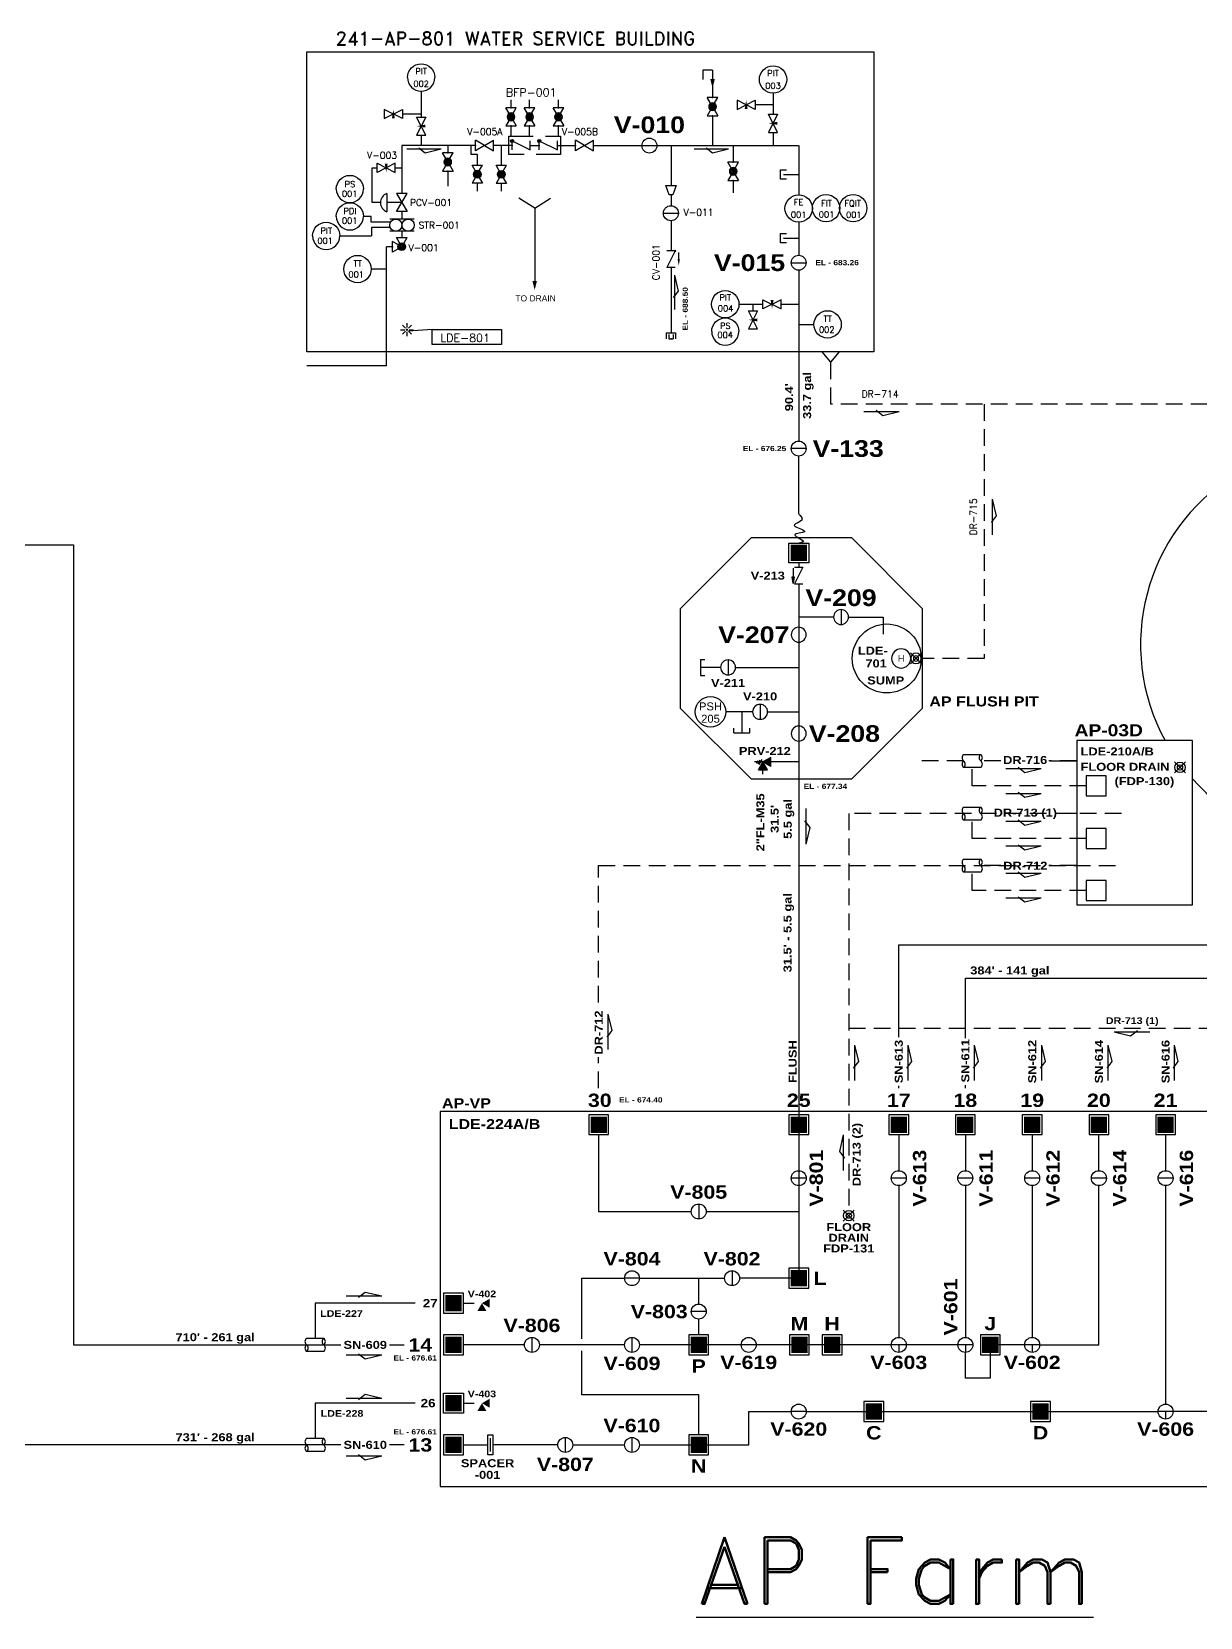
# Model space of a CAD drawing. Header units: inches. Extents: x -64 to 68, y 27 to 69.
# Drawn here: x -33.83 to -16.31, y 33.13 to 56.91 of the extents above; entities that cross this region are included whole.
import ezdxf
from ezdxf.enums import TextEntityAlignment as Align

# ---------------------------------------------------------------- set-up
doc = ezdxf.new("R2010")
doc.units = ezdxf.units.IN
doc.header["$MEASUREMENT"] = 0
doc.linetypes.add('DASHED', pattern=[0.75, 0.5, -0.25])
doc.linetypes.add('DASHED2', pattern=[0.375, 0.25, -0.125])
for name, color, linetype in [('Drain Route', 7, 'DASHED2'), ('Flush Water Route', 4, 'Continuous'), ('Jumper', 7, 'Continuous'), ('Other Transfer Line', 7, 'Continuous'), ('Route - Direct Transfer', 1, 'Continuous'), ('Route - Phys Connected', 5, 'Continuous'), ('Structure - Other', 7, 'Continuous'), ('Symbols', 7, 'Continuous'), ('SYMTXT', 132, 'Continuous'), ('Text', 7, 'Continuous'), ('Text - Updated Line Volume', 7, 'Continuous'), ('TITLE', 7, 'Continuous'), ('Valve - Other- Not DVI Credited', 7, 'Continuous')]:
    doc.layers.add(name, color=color, linetype=linetype)
doc.styles.add('DWG TEXT', font='')
doc.styles.add('DWG TEXT 2', font='arial.ttf')
doc.styles.add('ROMAND', font='ROMAND')
doc.styles.add('ROMANS', font='romans')
doc.styles.get("Standard").update_dxf_attribs({"font": 'arial.ttf'})
doc.styles.get('DWG TEXT').set_extended_font_data('Arial Black')

# ---------------------------------------------------------------- blocks, each defined once
blk = doc.blocks.new('Direction Arrow')
for p, q in [((0, 0), (-0.534, 0)), ((-0.248, -0.058), (-0.349, 0.018)), ((0, 0), (-0.248, -0.058))]:
    blk.add_line(p, q)
blk = doc.blocks.new('Encasement Tee')
for p, q in [((0, 0.099), (0.257, 0.099)), ((0.257, -0.099), (0, -0.099))]:
    blk.add_line(p, q)
for centre, start, end in [((0.038, 0.049), 127.3019, 232.6981), ((0.295, 0.049), 127.3019, 232.6981), ((0.295, 0.049), 127.3019, 232.6981), ((0.22, 0.049), 307.3019, 52.6981), ((0.038, -0.049), 127.3019, 232.6981), ((-0.038, -0.049), 307.3019, 52.6981), ((0.22, -0.049), 307.3019, 52.6981)]:
    blk.add_arc(centre, 0.062, start, end)
blk = doc.blocks.new('Floor Drain')
for p, q in [((-0.083, 0.083), (0.083, -0.083)), ((0.083, 0.083), (-0.083, -0.083))]:
    blk.add_line(p, q)
for radius in [0.0781, 0.0391]:
    blk.add_circle((0, 0), radius)
blk = doc.blocks.new('SIPBKFHA')
at = {"linetype": 'DASHED'}
for p, q in [((-0.062, -0.188), (-0.062, 0.188)), ((-0.062, 0.188), (1, 0.188)), ((1, 0.188), (1, -0.188)), ((1, -0.188), (-0.062, -0.188))]:
    blk.add_line(p, q, dxfattribs=at)
for p, q in [((0, -0.094), (0, 0.094)), ((0, 0.094), (0.375, -0.094)), ((0.375, -0.094), (0.375, 0.094)), ((0.375, 0), (0.562, 0)), ((0.562, -0.094), (0.562, 0.094)), ((0.562, 0.094), (0.938, -0.094)), ((0.938, -0.094), (0.938, 0.094))]:
    blk.add_line(p, q)
at = {"linetype": 'Continuous'}
for centre, radius in [((0, 0.091), 0.03), ((0, 0.091), 0.0225), ((0, 0.091), 0.015), ((0, 0.091), 0.0075), ((0.562, 0.091), 0.03), ((0.562, 0.091), 0.0225), ((0.562, 0.091), 0.015), ((0.562, 0.091), 0.0075)]:
    blk.add_circle(centre, radius, dxfattribs=at)
for p in [(0, 0.091), (0, 0), (0.562, 0.091)]:
    blk.add_point(p)
for p in [(0.375, 0), (0.562, 0), (0.938, 0)]:
    blk.add_point(p, dxfattribs=at)
blk = doc.blocks.new('SIPVGASA')
at = {"linetype": 'Continuous'}
for p, q in [((-0.187, -0.109), (-0.187, 0.109)), ((0.188, -0.109), (0.188, 0.109))]:
    blk.add_line(p, q, dxfattribs=at)
for q in [(-0.187, 0.109), (-0.187, -0.109), (0.188, 0.109), (0.188, -0.109)]:
    blk.add_line((0, 0), q)
for p in [(-0.187, 0), (0, 0), (0.188, 0)]:
    blk.add_point(p, dxfattribs=at)
at = {"width": 0.85}
blk.add_attdef('HNAME', text='', height=0.125, dxfattribs=at).set_placement((0, -0.312), align=Align.CENTER)
blk.add_attdef('VNAME', (-0.062, -0.187), '', height=0.125, rotation=270, dxfattribs=at)
blk = doc.blocks.new('SIPDISHA')
for p, q in [((0, 0.09375), (0, -0.09375)), ((0.125, 0.09375), (0, 0.09375)), ((0.03125, 0.046875), (0.125, 0.046875)), ((0.125, 0.046875), (0.125, -0.046875)), ((0, -0.09375), (0.125, -0.09375)), ((0.03125, -0.046875), (0.125, -0.046875))]:
    blk.add_line(p, q)
for p in [(0, 0), (0.125, 0)]:
    blk.add_point(p)
blk = doc.blocks.new('SPDF002H')
at = {"color": 0, "linetype": 'ByBlock'}
blk.add_lwpolyline([(0.195, 0.036), (0.195, -0.036), (0, -0.109), (0, 0.109), (0.195, 0.036)], dxfattribs=at)
at = {"layer": 'SYMTXT', "linetype": 'ByBlock'}
blk.add_attdef('SIZE', text='', height=0.125, dxfattribs=at).set_placement((0.094, 0.221), align=Align.CENTER)
blk = doc.blocks.new('ARROW')
blk.add_solid([(0.18, -0.03), (0.18, 0.03), (0, 0)])
blk = doc.blocks.new('SPDV002H')
at = {"color": 0, "linetype": 'ByBlock'}
blk.add_lwpolyline([(0.1875, 0.09375), (-0.1875, -0.09375), (-0.1875, 0.09375), (0.1875, -0.09375)], close=True, dxfattribs=at)
at = {"color": 0, "linetype": 'ByBlock', "rotation": 90}
blk.add_blockref('ARROW', (0, -0.09375), dxfattribs=at)
at = {"layer": 'SYMTXT', "linetype": 'ByBlock', "width": 0.85}
blk.add_attdef('HNAME', text='', height=0.125, dxfattribs=at).set_placement((0, -0.3125), align=Align.CENTER)
blk.add_attdef('VNAME', (-0.0625, -0.1875), '', height=0.125, rotation=270, dxfattribs=at)
blk = doc.blocks.new('SGGA024X')
at = {"color": 0, "linetype": 'ByBlock'}
blk.add_solid([(0, 0), (0.187499, 0.046873), (0.187498, -0.046877)], dxfattribs=at)
blk = doc.blocks.new('SIPVGLSA')
at = {"linetype": 'Continuous'}
for p, q in [((-0.188, -0.109), (-0.188, 0.109)), ((0.188, 0.109), (0.188, -0.109))]:
    blk.add_line(p, q, dxfattribs=at)
for q in [(-0.188, 0.109), (-0.188, -0.109), (0.188, 0.109), (0.188, -0.109)]:
    blk.add_line((0, 0), q)
for radius in [0.08, 0.07, 0.06, 0.05, 0.04, 0.03, 0.02, 0.01]:
    blk.add_circle((0, 0), radius, dxfattribs=at)
for p in [(-0.188, 0), (0.188, 0)]:
    blk.add_point(p, dxfattribs=at)
blk.add_point((0, 0))
at = {"width": 0.85}
blk.add_attdef('HNAME', text='', height=0.125, dxfattribs=at).set_placement((0.006, -0.312), align=Align.CENTER)
blk.add_attdef('VNAME', (-0.056, -0.188), '', height=0.125, rotation=270, dxfattribs=at)
blk = doc.blocks.new('SIBUBF9')
blk.add_arc((0, 0), 0.281, 0, 180)
blk = doc.blocks.new('2-Way Valve')
blk.add_line((0, 0.112), (0, -0.112))
blk.add_circle((0, 0), 0.112)
blk = doc.blocks.new('check valve')
for p, q in [((0, 0.075), (0, -0.05)), ((0, 0.075), (0.25, -0.05)), ((0.25, 0.075), (0.25, -0.05))]:
    blk.add_line(p, q)
for start, end in [(0, 180), (180, 0)]:
    blk.add_arc((0, 0.075), 0.0101, start, end)
blk = doc.blocks.new('Connected Nozzle')
blk.add_hatch(color=256).paths.add_polyline_path([(-0.026, 0.026), (-0.026, 0.271), (-0.271, 0.271), (-0.271, 0.026)])
for p, q in [((0, 0.297), (-0.297, 0.297)), ((-0.297, 0.297), (-0.297, 0)), ((0, 0), (0, 0.297)), ((-0.297, 0), (0, 0))]:
    blk.add_line(p, q)
blk = doc.blocks.new('H')
blk.add_circle((0, 0), 0.144)
at = {"style": 'DWG TEXT 2'}
blk.add_text('H', height=0.1, dxfattribs=at).set_placement((0, 0), align=Align.MIDDLE)
blk = doc.blocks.new('PRV')
for points in [[(0.067, -0.117), (0, 0), (-0.067, -0.117)], [(0.117, 0.067), (0, 0), (0.117, -0.067)]]:
    blk.add_hatch(color=256).paths.add_polyline_path(points)
for p, q in [((-0.067, -0.117), (0, 0)), ((0.039, 0.056), (-0.039, 0.011)), ((0.029, 0.076), (-0.029, 0.042)), ((0.02, 0.097), (-0.02, 0.075)), ((0, 0), (0, 0.126)), ((0.117, 0.067), (0, 0)), ((0.117, -0.067), (0, 0)), ((0.067, -0.117), (0, 0)), ((0.117, 0.067), (0.117, -0.067)), ((0.067, -0.117), (-0.067, -0.117))]:
    blk.add_line(p, q)
blk = doc.blocks.new('Encasement Drain')
for points in [[(-0.117, 0.068), (-0.117, -0.068), (0.117, -0.068), (0.117, 0.068)], [(0, 0), (-0.117, -0.068), (-0.117, 0.068)], [(0, 0), (-0.068, -0.117), (0.068, -0.117)]]:
    blk.add_solid(points)
blk = doc.blocks.new('3-Way Valve')
for p, q in [((0, 0.112), (0, -0.112)), ((0, 0), (0.112, 0))]:
    blk.add_line(p, q)
blk.add_circle((0, 0), 0.112)

msp = doc.modelspace()

# ---------------------------------------------------------------- hatches: boundary and pattern name
msp.add_hatch(color=256).paths.add_polyline_path([(-28.19, 52.44, 1), (-28.227, 52.44, 1)])
at = {"layer": 'Jumper'}
h = msp.add_hatch(color=256, dxfattribs=at)
h.dxf.hatch_style = 1
h.paths.add_polyline_path([(-22.401, 48.733), (-22.418, 48.733), (-22.434, 48.733), (-22.418, 48.635)])

# ---------------------------------------------------------------- linework, layer by layer
for p, q in [((-27.696, 55.145), (-28.209, 55.145)), ((-27.934, 55.089), (-28.03, 55.162)), ((-27.696, 55.145), (-27.934, 55.089)), ((-23.388, 55.145), (-23.901, 55.145)), ((-23.627, 55.089), (-23.723, 55.162)), ((-23.388, 55.145), (-23.627, 55.089)), ((-22.606, 54.836), (-22.515, 54.836)), ((-22.606, 54.699), (-22.606, 54.836)), ((-22.515, 54.699), (-22.606, 54.699)), ((-28.511, 54.482), (-28.511, 54.209)), ((-28.366, 54.483), (-28.286, 54.347)), ((-28.207, 54.483), (-28.366, 54.483)), ((-28.286, 54.347), (-28.207, 54.483)), ((-28.286, 54.347), (-28.511, 54.347)), ((-28.366, 54.211), (-28.286, 54.347)), ((-28.286, 54.347), (-28.207, 54.211)), ((-28.743, 54.14), (-28.859, 54.14)), ((-28.743, 54.055), (-28.743, 54.14)), ((-28.459, 54.055), (-28.743, 54.055)), ((-28.207, 54.211), (-28.366, 54.211)), ((-29.213, 53.846), (-28.739, 53.846)), ((-28.457, 53.972), (-28.739, 53.972)), ((-28.739, 53.972), (-28.739, 53.846)), ((-28.286, 53.685), (-28.423, 53.764)), ((-28.286, 53.685), (-28.366, 53.821)), ((-28.286, 53.685), (-28.207, 53.821)), ((-22.606, 53.881), (-22.515, 53.881)), ((-22.606, 53.745), (-22.606, 53.881)), ((-22.515, 53.745), (-22.606, 53.745)), ((-28.286, 53.685), (-28.423, 53.605)), ((-24.198, 53.256), (-24.198, 52.743)), ((-24.198, 53.256), (-24.143, 53.018)), ((-24.143, 53.018), (-24.215, 52.921)), ((-28.306, 52.44), (-28.24, 52.44)), ((-28.277, 52.509), (-28.231, 52.463)), ((-28.277, 52.372), (-28.231, 52.418)), ((-28.208, 52.538), (-28.208, 52.472)), ((-28.208, 52.409), (-28.208, 52.343)), ((-28.186, 52.463), (-28.14, 52.509)), ((-28.186, 52.418), (-28.14, 52.372)), ((-28.177, 52.44), (-28.111, 52.44)), ((-26.959, 35.816), (-26.959, 35.616))]:
    msp.add_line(p, q)
at = {"linetype": 'Continuous'}
for p, q in [((-28.423, 53.605), (-28.423, 53.764)), ((-28.366, 53.821), (-28.207, 53.821))]:
    msp.add_line(p, q, dxfattribs=at)
at = {"color": 7}
msp.add_line((-18.569, 45.973), (-18.167, 45.973), dxfattribs=at)
msp.add_lwpolyline([(-27.361, 35.716), (-26.995, 35.716), (-26.995, 35.866), (-26.92, 35.866), (-26.92, 35.566), (-26.995, 35.566), (-26.995, 35.716)])
for centre in [(-22.719, 56.192), (-22.335, 54.258), (-21.925, 54.264), (-21.518, 54.262), (-28.948, 53.35), (-23.435, 52.821), (-21.901, 52.52)]:
    msp.add_circle(centre, 0.205)
at = {"linetype": 'Continuous'}
for radius in [0.0582, 0.0509, 0.0436, 0.0364, 0.0291, 0.0218, 0.0145, 0.00727]:
    msp.add_circle((-28.286, 53.685), radius, dxfattribs=at)
msp.add_arc((-28.458, 54.346), 0.146, 111.0996, 248.9004)
for p in [(-28.286, 53.821), (-28.423, 53.685)]:
    msp.add_point(p, dxfattribs=at)
msp.add_point((-28.286, 53.685))
at = {"layer": 'Drain Route'}
for q in [(-21.984, 52.109), (-21.724, 52.109)]:
    msp.add_line((-21.854, 51.954), q, dxfattribs=at)
at = {"layer": 'Drain Route', "color": 7}
msp.add_line((-25.334, 41.066), (-25.334, 41.53), dxfattribs=at)
for points in [[(-12.83, 50.007), (-12.83, 51.324), (-21.854, 51.324), (-21.854, 51.954)], [(-19.555, 51.324), (-19.555, 47.51), (-20.498, 47.51)], [(-19.862, 45.973), (-20.497, 45.973)], [(-25.334, 42.352), (-25.334, 44.403), (-17.496, 44.403)]]:
    msp.add_lwpolyline(points, dxfattribs=at)
at = {"layer": 'Drain Route'}
for points in [[(-19.302, 45.973), (-19.605, 45.973)], [(-18.167, 45.973), (-18.582, 45.973)], [(-18.023, 45.6), (-19.733, 45.6), (-19.733, 45.874)], [(-19.454, 45.183), (-19.605, 45.183)], [(-18.167, 45.183), (-18.425, 45.183)], [(-18.023, 44.811), (-19.733, 44.811), (-19.733, 45.084)], [(-18.023, 44.031), (-19.733, 44.031), (-19.733, 44.304)], [(-19.302, 44.403), (-19.605, 44.403)], [(-18.167, 44.403), (-18.582, 44.403)]]:
    msp.add_lwpolyline(points, dxfattribs=at)
at = {"layer": 'Flush Water Route'}
for p, q in [((-23.626, 56.333), (-23.771, 56.333)), ((-23.771, 56.333), (-23.771, 56.193)), ((-23.626, 56.333), (-23.626, 55.921)), ((-27.995, 56.015), (-27.995, 55.629)), ((-26.648, 55.769, -0.296), (-26.648, 55.886, -0.296)), ((-26.369, 55.769, -0.296), (-26.369, 55.886, -0.296)), ((-25.936, 55.769, -0.296), (-25.936, 55.886, -0.296)), ((-22.719, 55.987), (-22.719, 55.671)), ((-27.995, 55.674), (-28.276, 55.674)), ((-23.626, 55.649), (-23.626, 55.201)), ((-22.719, 55.812), (-22.985, 55.812)), ((-26.648, 55.34, -0.296), (-26.648, 55.496, -0.296)), ((-26.369, 55.34, -0.296), (-26.369, 55.496, -0.296)), ((-25.936, 55.34, -0.296), (-25.936, 55.496, -0.296)), ((-27.324, 55.201), (-28.286, 55.201)), ((-28.286, 55.201), (-28.286, 54.483)), ((-27.995, 55.357), (-27.995, 55.201)), ((-27.596, 55.201), (-27.596, 55.092)), ((-27.181, 55.201), (-27.324, 55.201)), ((-27.252, 55.201), (-27.252, 55.074)), ((-26.633, 55.201, -0.355), (-26.908, 55.201)), ((-26.793, 55.201, -0.148), (-26.793, 54.907, -0.148)), ((-25.951, 55.201), (-25.682, 55.201)), ((-25.409, 55.201), (-24.685, 55.201)), ((-24.462, 55.201), (-22.336, 55.201)), ((-24.249, 55.201), (-24.249, 54.604)), ((-23.316, 55.201), (-23.316, 54.95)), ((-22.719, 55.398), (-22.719, 55.201)), ((-22.335, 55.201), (-22.335, 54.463)), ((-27.252, 55.074), (-27.153, 55.074)), ((-27.153, 55.074), (-27.153, 54.908)), ((-28.73, 54.346), (-28.73, 54.868)), ((-28.73, 54.868), (-28.656, 54.868)), ((-28.383, 54.868), (-28.286, 54.868)), ((-27.596, 54.819), (-27.596, 54.594)), ((-22.561, 54.767), (-22.335, 54.767)), ((-27.153, 54.635), (-27.153, 54.519)), ((-26.793, 54.634, -0.148), (-26.793, 54.517, -0.148)), ((-24.249, 54.463), (-24.249, 54.299)), ((-23.316, 54.677), (-23.316, 54.495)), ((-28.604, 54.346), (-28.73, 54.346)), ((-26.293, 54.263), (-26.531, 54.415)), ((-26.293, 54.263), (-26.054, 54.415)), ((-26.293, 54.263), (-26.293, 53.171)), ((-28.287, 54.211), (-28.287, 54.099)), ((-24.249, 54.076), (-24.249, 53.621)), ((-22.335, 54.05), (-22.335, 53.557)), ((-28.287, 53.916), (-28.287, 53.821)), ((-22.561, 53.813), (-22.335, 53.813)), ((-28.423, 53.685), (-28.516, 53.685)), ((-28.516, 51.897), (-28.516, 53.685)), ((-28.516, 53.35), (-28.744, 53.35)), ((-24.249, 53.371), (-24.249, 52.393)), ((-22.335, 53.333), (-22.335, 51.659)), ((-23.23, 52.821), (-22.871, 52.821)), ((-23.02, 52.821), (-23.02, 52.724)), ((-22.598, 52.821), (-22.335, 52.821)), ((-22.107, 52.511), (-22.335, 52.511)), ((-28.516, 51.897), (-29.707, 51.897)), ((-22.334, 48.943), (-22.334, 48.877)), ((-22.334, 48.627), (-22.334, 47.977)), ((-21.812, 48.131), (-22.334, 48.131)), ((-21.588, 48.131), (-21.066, 48.131)), ((-21.066, 48.131), (-21.066, 47.874)), ((-22.334, 47.754), (-22.334, 46.495)), ((-23.807, 47.495), (-23.741, 47.495)), ((-23.807, 47.495), (-23.807, 47.255)), ((-23.504, 47.375), (-23.807, 47.375)), ((-23.281, 47.375), (-22.334, 47.375)), ((-23.807, 47.255), (-23.741, 47.255)), ((-23.025, 46.709), (-23.428, 46.709)), ((-23.189, 46.709), (-23.189, 46.395)), ((-22.801, 46.709), (-22.334, 46.709)), ((-23.309, 46.395), (-23.309, 46.462)), ((-23.309, 46.395), (-23.069, 46.395)), ((-23.069, 46.395), (-23.069, 46.462)), ((-22.334, 45.958), (-22.754, 45.958)), ((-22.871, 45.777), (-22.871, 45.841))]:
    msp.add_line(p, q, dxfattribs=at)
for points in [[(-22.335, 51.659), (-22.335, 50.769)], [(-22.335, 49.686), (-22.335, 50.546)], [(-22.334, 46.272), (-22.334, 44.403)], [(-22.334, 44.403), (-22.334, 38.566)]]:
    msp.add_lwpolyline(points, dxfattribs=at)
at = {"layer": 'Flush Water Route', "linetype": 'ByBlock'}
for centre, start, end in [((-22.279, 49.708), 201.0841, 235.0406), ((-22.343, 49.605), 0, 60.8417), ((-22.343, 49.605), 0, 60.8417)]:
    msp.add_arc(centre, 0.0605, start, end, dxfattribs=at)
at = {"layer": 'Flush Water Route'}
msp.add_open_spline([(-22.282, 49.605), (-22.278, 49.544), (-22.554, 49.521), (-22.127, 49.403), (-22.523, 49.379), (-22.192, 49.267), (-22.301, 49.247), (-22.334, 49.241)], degree=3, knots=[0, 0, 0, 0, 0.2918359, 0.4601955, 0.6013838, 0.764172, 0.8361674, 0.8361674, 0.8361674, 0.8361674], dxfattribs=at)
at = {"layer": 'Jumper'}
for points in [[(-22.418, 48.864), (-22.418, 48.733), (-22.401, 48.733), (-22.418, 48.635), (-22.434, 48.733), (-22.418, 48.733)], [(-22.396, 48.877), (-22.271, 48.877), (-22.396, 48.627), (-22.271, 48.627)], [(-25.334, 40.369), (-25.334, 39.216), (-23.947, 39.216)], [(-20.834, 40.369), (-20.834, 39.828)], [(-17.834, 39.828), (-17.834, 40.369)], [(-16.834, 40.369), (-16.834, 39.828)], [(-18.722, 37.216), (-17.834, 37.216), (-17.834, 39.604)], [(-16.834, 39.604), (-16.834, 36.328)], [(-23.722, 39.216), (-22.335, 39.216)], [(-25.584, 37.306), (-25.584, 38.216), (-24.946, 38.216)], [(-23.834, 35.865), (-23.834, 36.466), (-25.584, 36.466), (-25.584, 37.126)], [(-24.722, 35.716), (-23.084, 35.716), (-23.084, 36.216), (-22.446, 36.216)], [(-22.222, 36.216), (-16.946, 36.216)], [(-15.946, 36.216), (-16.722, 36.216)], [(-25.946, 35.716), (-26.92, 35.716)], [(-25.722, 35.716), (-24.946, 35.716)]]:
    msp.add_lwpolyline(points, dxfattribs=at)
at = {"layer": 'Other Transfer Line'}
for p, q in [((-27.361, 37.841), (-27.201, 37.841)), ((-27.361, 36.341), (-27.201, 36.341))]:
    msp.add_line(p, q, dxfattribs=at)
for points in [[(-20.834, 41.066), (-20.834, 43.216), (-14.959, 43.216), (-14.959, 45.388)], [(-28.252, 35.716), (-40.146, 35.716), (-40.146, 42.376)], [(-18.834, 40.369), (-18.834, 39.828)], [(-22.334, 39.611), (-22.334, 38.216), (-23.222, 38.216)], [(-18.834, 39.604), (-18.834, 37.328)], [(-28.084, 37.841), (-29.584, 37.841), (-29.584, 37.315)], [(-28.084, 36.341), (-29.584, 36.341), (-29.584, 35.815)]]:
    msp.add_lwpolyline(points, dxfattribs=at)
at = {"layer": 'Route - Direct Transfer'}
for points in [[(-39.646, 48.016), (-39.646, 49.216), (-33.209, 49.216), (-33.209, 37.216), (-28.252, 37.216)], [(-19.836, 41.066), (-19.836, 42.716), (-7.459, 42.716), (-7.459, 44.136)], [(-19.836, 40.369), (-19.836, 39.828)], [(-19.836, 39.604), (-19.836, 37.328)], [(-23.834, 37.365), (-23.834, 37.604)], [(-26.446, 37.216), (-27.361, 37.216)], [(-24.946, 37.216), (-26.222, 37.216)], [(-23.196, 37.216), (-24.722, 37.216)], [(-20.946, 37.216), (-22.972, 37.216)], [(-19.948, 37.216), (-20.722, 37.216)]]:
    msp.add_lwpolyline(points, dxfattribs=at)
at = {"layer": 'Route - Phys Connected'}
msp.add_lwpolyline([(-27.709, 35.091), (-12.709, 35.091), (-12.709, 40.716), (-27.709, 40.716)], close=True, dxfattribs=at)
for points in [[(-20.834, 39.604), (-20.834, 37.328)], [(-24.722, 38.216), (-23.446, 38.216)], [(-23.834, 37.828), (-23.834, 38.216)], [(-18.946, 37.216), (-19.462, 37.216), (-19.462, 36.716), (-19.836, 36.716), (-19.836, 37.102)]]:
    msp.add_lwpolyline(points, dxfattribs=at)
at = {"layer": 'Structure - Other'}
for points in [[(-29.707, 56.609), (-21.207, 56.609), (-21.207, 52.109), (-21.275, 52.109), (-29.707, 52.109)], [(-24.105, 48.261), (-23.044, 49.322), (-21.543, 49.322), (-20.481, 48.261), (-20.481, 46.759), (-21.543, 45.698), (-23.044, 45.698), (-24.105, 46.759)], [(-18.167, 43.814), (-16.432, 43.814), (-16.432, 46.278), (-18.167, 46.278)]]:
    msp.add_lwpolyline(points, close=True, dxfattribs=at)
msp.add_circle((-21.014, 47.51), 0.517, dxfattribs=at)
msp.add_arc((-14.209, 47.719), 3, 222.1825, 208.7011, dxfattribs=at)
at = {"layer": 'Symbols'}
for p, q in [((-28.1, 54.099), (-28.466, 54.099)), ((-28.1, 53.916), (-28.466, 53.916)), ((-24.133, 53.498), (-24.133, 53.599))]:
    msp.add_line(p, q, dxfattribs=at)
for points in [[(-18.023, 45.452), (-17.726, 45.452), (-17.726, 45.749), (-18.023, 45.749)], [(-18.023, 44.662), (-17.726, 44.662), (-17.726, 44.959), (-18.023, 44.959)], [(-18.023, 43.882), (-17.726, 43.882), (-17.726, 44.179), (-18.023, 44.179)]]:
    msp.add_lwpolyline(points, close=True, dxfattribs=at)
for centre, radius in [((-28.374, 54.008), 0.0916), ((-28.191, 54.008), 0.0916), ((-23.657, 46.709), 0.229)]:
    msp.add_circle(centre, radius, dxfattribs=at)
at = {"layer": 'Text'}
for p, q in [((-27.831, 52.443), (-28.186, 52.418)), ((-27.831, 52.218), (-27.831, 52.443)), ((-27.831, 52.443), (-26.788, 52.443)), ((-26.788, 52.443), (-26.788, 52.218)), ((-26.788, 52.218), (-27.831, 52.218))]:
    msp.add_line(p, q, dxfattribs=at)
at = {"layer": 'Valve - Other- Not DVI Credited'}
msp.add_lwpolyline([(-22.334, 40.369), (-22.334, 39.828)], dxfattribs=at)

# ---------------------------------------------------------------- block references
at = {"color": 7, "xscale": -0.7272828673681602, "yscale": 0.7272828673681602, "zscale": 0.7272828673681602}
for p in [(-27.995, 56.222), (-23.435, 52.412)]:
    msp.add_blockref('SIBUBF9', p, dxfattribs=at)
at = {"color": 7, "xscale": 0.7272828673681602, "yscale": 0.7272828673681602, "zscale": 0.7272828673681602, "rotation": 180}
for p in [(-27.995, 56.222), (-23.435, 52.412)]:
    msp.add_blockref('SIBUBF9', p, dxfattribs=at)
at = {"yscale": 0.7272828673681602, "zscale": 0.7272828673681602}
for name, p, xscale, rotation in [('SIPVGLSA', (-23.626, 55.785), -0.7272828673681602, 270), ('SPDV002H', (-23.122, 55.812), -0.7272828673681602, 180), ('SPDV002H', (-28.412, 55.674), -0.7272828673681602, 180), ('SIPVGLSA', (-26.648, 55.632, -0.296), -0.7272828673681602, 270), ('SIPVGLSA', (-26.369, 55.632, -0.296), -0.7272828673681602, 270), ('SIPVGLSA', (-25.936, 55.632, -0.296), -0.7272828673681602, 270), ('SPDV002H', (-22.719, 55.535), -0.7272828673681602, 270), ('SPDV002H', (-27.995, 55.493), -0.7272828673681602, 270), ('SIPVGLSA', (-27.596, 54.955), -0.7272828673681602, 270), ('SIPVGLSA', (-23.316, 54.814), -0.7272828673681602, 270), ('SIPVGLSA', (-27.153, 54.772), 0.7272828673681602, 270), ('SIPVGLSA', (-26.793, 54.77, -0.148), 0.7272828673681602, 270), ('SIBUBF9', (-29.063, 54.55), 0.7272828673681602, 180), ('SIBUBF9', (-29.063, 54.14), 0.7272828673681602, 180), ('SIBUBF9', (-29.418, 53.846), 0.7272828673681602, 180), ('SPDV002H', (-23.019, 52.587), -0.7272828673681602, 270), ('SIPDISHA', (-24.249, 52.392), -0.7272828673681602, 90)]:
    msp.add_blockref(name, p, dxfattribs=dict(at, xscale=xscale, rotation=rotation))
for name, p, xscale in [('SIPVGASA', (-27.044, 55.201), -0.7272828673681602), ('SIPVGASA', (-25.546, 55.201), -0.7272828673681602), ('SPDV002H', (-28.519, 54.868), -0.7272828673681602), ('SIBUBF9', (-29.063, 54.55), -0.7272828673681602), ('SIBUBF9', (-29.063, 54.14), -0.7272828673681602), ('SIBUBF9', (-29.418, 53.846), -0.7272828673681602), ('SPDV002H', (-22.734, 52.821), 0.7272828673681602)]:
    msp.add_blockref(name, p, dxfattribs=dict(at, xscale=xscale))
at = {"layer": 'Flush Water Route', "yscale": 0.7272828673681602, "zscale": 0.7272828673681602}
for name, p, xscale, rotation in [('SGGA024X', (-23.626, 56.063), 0.7272828673681602, 90.00000000000001), ('SPDF002H', (-24.249, 54.604), 0.7272828673681602, 269.9999187043016), ('SGGA024X', (-26.293, 53.036), -0.7272828673681602, 270)]:
    msp.add_blockref(name, p, dxfattribs=dict(at, xscale=xscale, rotation=rotation))
at = {"layer": 'Other Transfer Line'}
for p in [(-18.685, 40.369), (-22.185, 38.068)]:
    msp.add_blockref('Connected Nozzle', p, dxfattribs=at)
at = {"layer": 'Route - Direct Transfer'}
for p in [(-19.688, 40.369), (-27.361, 37.068), (-23.685, 37.068), (-22.176, 37.068), (-21.685, 37.068)]:
    msp.add_blockref('Connected Nozzle', p, dxfattribs=at)
at = {"layer": 'Route - Phys Connected', "rotation": 270}
for name, p in [('2-Way Valve', (-22.334, 39.716)), ('2-Way Valve', (-20.834, 39.716)), ('2-Way Valve', (-18.834, 39.716)), ('2-Way Valve', (-17.834, 39.716)), ('2-Way Valve', (-16.834, 39.716)), ('2-Way Valve', (-24.834, 38.216)), ('2-Way Valve', (-23.834, 37.716)), ('3-Way Valve', (-20.834, 37.216)), ('3-Way Valve', (-19.836, 37.216)), ('3-Way Valve', (-18.834, 37.216)), ('2-Way Valve', (-22.334, 36.216)), ('3-Way Valve', (-16.834, 36.216))]:
    msp.add_blockref(name, p, dxfattribs=at)
at = {"layer": 'Route - Phys Connected'}
for name, p in [('2-Way Valve', (-23.834, 39.216)), ('2-Way Valve', (-23.334, 38.216)), ('Connected Nozzle', (-19.313, 37.068)), ('2-Way Valve', (-25.834, 35.716)), ('2-Way Valve', (-24.834, 35.716))]:
    msp.add_blockref(name, p, dxfattribs=at)
at = {"layer": 'Structure - Other', "xscale": 0.7272828673681602, "yscale": 0.7272828673681602, "zscale": 0.7272828673681602}
msp.add_blockref('SIPBKFHA', (-26.633, 55.204, -0.296), dxfattribs=at)
at = {"layer": 'Symbols'}
for name, p, rotation in [('check valve', (-24.262, 53.621), 270), ('Direction Arrow', (-19.433, 49.898), 90), ('Direction Arrow', (-25.194, 42.178), 90), ('Direction Arrow', (-21.498, 41.713), 90), ('Direction Arrow', (-20.699, 41.713), 90), ('Direction Arrow', (-19.703, 41.713), 90), ('Direction Arrow', (-18.695, 41.713), 90), ('Direction Arrow', (-17.699, 41.713), 90), ('Direction Arrow', (-16.706, 41.713), 90), ('Encasement Tee', (-29.455, 37.217), 180), ('Encasement Tee', (-29.455, 35.716), 180)]:
    msp.add_blockref(name, p, dxfattribs=dict(at, rotation=rotation))
at = {"layer": 'Symbols', "xscale": 0.54375, "yscale": 0.54375, "zscale": 0.54375, "rotation": 90.00000000000001}
msp.add_blockref('ARROW', (-24.133, 53.4), dxfattribs=at)
at = {"layer": 'Symbols'}
for name, p in [('Direction Arrow', (-20.826, 51.208)), ('Encasement Tee', (-19.862, 45.973)), ('Floor Drain', (-16.618, 45.876)), ('Direction Arrow', (-18.697, 45.855)), ('Direction Arrow', (-18.697, 45.482)), ('Encasement Tee', (-19.862, 45.183)), ('Direction Arrow', (-18.697, 45.065)), ('Direction Arrow', (-18.697, 44.693)), ('Encasement Tee', (-19.862, 44.403)), ('Direction Arrow', (-18.697, 44.285)), ('Direction Arrow', (-18.697, 43.913)), ('Connected Nozzle', (-25.185, 40.369)), ('Connected Nozzle', (-22.185, 40.369)), ('Connected Nozzle', (-20.685, 40.369)), ('Connected Nozzle', (-17.685, 40.369)), ('Connected Nozzle', (-16.685, 40.369)), ('Floor Drain', (-21.584, 39.154)), ('Connected Nozzle', (-27.361, 37.693)), ('Encasement Drain', (-27.084, 37.841)), ('Direction Arrow', (-28.585, 37.06)), ('Encasement Drain', (-27.084, 36.341)), ('Connected Nozzle', (-21.06, 36.068)), ('Connected Nozzle', (-18.56, 36.068)), ('Connected Nozzle', (-27.361, 35.568)), ('Connected Nozzle', (-23.685, 35.568)), ('Direction Arrow', (-28.585, 35.547))]:
    msp.add_blockref(name, p, dxfattribs=at)
at = {"layer": 'Symbols', "xscale": -1}
for name, p, rotation in [('Connected Nozzle', (-22.185, 48.943), 90.00000000000007), ('Floor Drain', (-20.576, 47.51), 90), ('PRV', (-22.871, 45.958), 90), ('Direction Arrow', (-22.223, 44.727), 90), ('Direction Arrow', (-21.667, 40.364), 270), ('Direction Arrow', (-28.585, 37.945), 180), ('Direction Arrow', (-28.585, 36.412), 180), ('Connected Nozzle', (-27.361, 36.49), 180)]:
    msp.add_blockref(name, p, dxfattribs=dict(at, rotation=rotation))
for name, p in [('H', (-20.798, 47.51)), ('Direction Arrow', (-17.606, 41.911))]:
    msp.add_blockref(name, p, dxfattribs=at)
at = {"layer": 'Valve - Other- Not DVI Credited'}
for p, rotation in [((-24.573, 55.201), 90), ((-24.251, 54.187), 90), ((-22.335, 53.445), 90.0421846990802), ((-22.335, 50.658), 269.9999999999998), ((-19.837, 39.716), 270), ((-23.084, 37.216), 270)]:
    msp.add_blockref('2-Way Valve', p, dxfattribs=dict(at, rotation=rotation))
at = {"layer": 'Valve - Other- Not DVI Credited', "xscale": -1}
for p in [(-21.7, 48.131), (-22.334, 47.866), (-23.393, 47.375), (-22.913, 46.709), (-22.334, 46.384)]:
    msp.add_blockref('2-Way Valve', p, dxfattribs=at)
at = {"layer": 'Valve - Other- Not DVI Credited'}
for p in [(-26.334, 37.216), (-24.834, 37.216)]:
    msp.add_blockref('2-Way Valve', p, dxfattribs=at)

# ---------------------------------------------------------------- texts
at = {"style": 'ROMANS'}
for s, p in [('PIT', (-27.995, 56.271)), ('PIT', (-22.719, 56.24)), ('001', (-29.066, 54.433)), ('PS', (-29.063, 54.577)), ('PDI', (-29.063, 54.174)), ('FE', (-22.335, 54.307)), ('FIT', (-21.919, 54.29)), ('FQIT', (-21.526, 54.29)), ('001', (-29.066, 54.03)), ('001', (-29.435, 53.728)), ('PIT', (-29.418, 53.879)), ('PS', (-23.435, 52.453))]:
    msp.add_text(s, height=0.0909, dxfattribs=at).set_placement(p, align=Align.CENTER)
at = {"color": 7, "style": 'ROMANS'}
for s, p in [('002', (-27.995, 56.083)), ('003', (-22.719, 56.053)), ('001', (-21.917, 54.123)), ('001', (-22.335, 54.119)), ('001', (-21.508, 54.118)), ('004', (-23.437, 52.316))]:
    msp.add_text(s, height=0.0909, dxfattribs=at).set_placement(p, align=Align.CENTER)
at = {"style": 'ROMANS'}
for s, p in [('TT', (-28.948, 53.433)), ('PIT', (-23.435, 52.924)), ('TT', (-21.901, 52.605))]:
    msp.add_text(s, height=0.0909, dxfattribs=at).set_placement(p, align=Align.MIDDLE)
at = {"style": 'DWG TEXT'}
msp.add_text('FLUSH', height=0.12, rotation=90, dxfattribs=at).set_placement((-22.425, 41.464), align=Align.MIDDLE)
at = {"char_height": 0.0909, "width": 0.14568, "style": 'ROMANS'}
for s, insert, attachment_point in [('{\\C0;001}', (-28.852, 53.314), 3), ('{\\C0;004}', (-23.548, 52.805), 1), ('{\\C0;002}', (-21.797, 52.486), 3)]:
    msp.add_mtext(s, dxfattribs=dict(at, insert=insert, attachment_point=attachment_point))
at = {"layer": 'Text', "style": 'ROMAND'}
msp.add_text('241-AP-801 WATER SERVICE BUILDING', height=0.2, dxfattribs=at).set_placement((-26.582, 56.709), align=Align.CENTER)
at = {"layer": 'Text'}
for s, height, style, p in [('BFP-001', 0.1213, 'ROMANS', (-26.725, 55.937, 0.593)), ('V-005A', 0.1011, 'ROMANS', (-27.304, 55.359, 0.593)), ('V-005B', 0.1011, 'ROMANS', (-25.886, 55.359, 1.186)), ('V-003', 0.1011, 'ROMANS', (-28.806, 55.005)), ('PCV-001', 0.1011, 'ROMANS', (-28.164, 54.296)), ('V-011', 0.1011, 'ROMANS', (-24.062, 54.15)), ('STR-001', 0.1011, 'ROMANS', (-28.034, 53.957)), ('V-001', 0.1011, 'ROMANS', (-28.183, 53.619)), ('LDE-801', 0.1213, 'ROMANS', (-27.707, 52.256)), ('DR-714', 0.1011, 'ROMANS', (-21.391, 51.425)), ('LDE-', 0.12, 'DWG TEXT', (-21.448, 47.567)), ('701', 0.12, 'DWG TEXT', (-21.334, 47.375)), ('SUMP', 0.12, 'DWG TEXT', (-21.307, 47.12)), ('AP-03D', 0.18, 'DWG TEXT', (-18.198, 46.343)), ('LDE-210A/B', 0.12, 'DWG TEXT', (-18.108, 46.055)), ('FLOOR DRAIN', 0.12, 'DWG TEXT', (-18.108, 45.825)), ('(FDP-130)', 0.12, 'DWG TEXT', (-17.599, 45.61)), ('LDE-224A/B', 0.15, 'DWG TEXT', (-27.581, 40.452))]:
    msp.add_text(s, height=height, dxfattribs=dict(at, style=style)).set_placement(p)
at = {"layer": 'Text', "style": 'DWG TEXT'}
for s, height, p in [('V-010', 0.25, (-24.573, 55.513)), ('V-015', 0.25, (-23.072, 53.445)), ('V-133', 0.25, (-21.593, 50.658)), ('30', 0.2, (-25.317, 40.884)), ('25', 0.2, (-22.334, 40.884)), ('17', 0.2, (-20.834, 40.884)), ('18', 0.2, (-19.836, 40.884)), ('19', 0.2, (-18.834, 40.884)), ('20', 0.2, (-17.834, 40.884)), ('21', 0.2, (-16.834, 40.884)), ('V-805', 0.2, (-23.834, 39.508)), ('FLOOR', 0.12, (-21.584, 38.982)), ('DRAIN', 0.12, (-21.584, 38.822)), ('V-804', 0.2, (-24.834, 38.508)), ('V-802', 0.2, (-23.334, 38.508)), ('FDP-131', 0.12, (-21.584, 38.662)), ('L', 0.2, (-22.015, 38.216)), ('27', 0.125, (-27.859, 37.841)), ('V-402', 0.1, (-27.084, 37.981)), ('V-803', 0.2, (-24.426, 37.716)), ('V-806', 0.2, (-26.334, 37.508)), ('14', 0.2, (-28.007, 37.216)), ('V-609', 0.2, (-24.834, 36.939)), ('V-619', 0.2, (-23.084, 36.954)), ('V-603', 0.2, (-20.834, 36.954)), ('V-602', 0.2, (-18.834, 36.954)), ('26', 0.125, (-27.891, 36.343)), ('V-403', 0.1, (-27.084, 36.481)), ('V-610', 0.2, (-24.835, 36.007)), ('V-620', 0.2, (-22.334, 35.954)), ('V-606', 0.2, (-16.834, 35.953)), ('13', 0.2, (-28.007, 35.716)), ('SPACER', 0.12, (-26.999, 35.442)), ('V-807', 0.2, (-25.834, 35.424)), ('-001', 0.12, (-26.999, 35.267))]:
    msp.add_text(s, height=height, dxfattribs=at).set_placement(p, align=Align.MIDDLE_CENTER)
at = {"layer": 'Text'}
for s, height, style, p in [('CV-001', 0.1011, 'ROMANS', (-24.424, 53.181)), ('DR-715', 0.1011, 'ROMANS', (-19.666, 49.356)), ('2"FL-M35', 0.12, 'DWG TEXT', (-22.849, 44.617))]:
    msp.add_text(s, height=height, rotation=90, dxfattribs=dict(at, style=style)).set_placement(p)
for s, height, style, p in [('EL - 683.26', 0.078, 'DWG TEXT', (-21.759, 53.446)), ('EL - 676.25', 0.078, 'DWG TEXT', (-22.847, 50.658)), ('V-213', 0.12, 'DWG TEXT', (-22.798, 48.752)), ('V-209', 0.25, 'DWG TEXT', (-21.7, 48.421)), ('V-207', 0.25, 'DWG TEXT', (-23.008, 47.866)), ('V-211', 0.12, 'DWG TEXT', (-23.393, 47.144)), ('PSH', 0.12, 'DWG TEXT 2', (-23.657, 46.791)), ('V-210', 0.12, 'DWG TEXT', (-22.913, 46.941)), ('AP FLUSH PIT', 0.15, 'DWG TEXT', (-19.556, 46.866)), ('205', 0.12, 'DWG TEXT 2', (-23.657, 46.606)), ('V-208', 0.25, 'DWG TEXT', (-21.649, 46.384)), ('PRV-212', 0.12, 'DWG TEXT', (-22.842, 46.123)), ('DR-716', 0.12, 'DWG TEXT', (-18.939, 45.987)), ('EL - 677.34', 0.078, 'DWG TEXT', (-21.934, 45.592)), ('DR-713 (1)', 0.12, 'DWG TEXT', (-18.937, 45.183)), ('DR-712', 0.12, 'DWG TEXT', (-18.937, 44.403)), ('DR-713 (1)', 0.1, 'DWG TEXT', (-17.334, 42.066)), ('AP-VP', 0.15, 'DWG TEXT', (-27.316, 40.84)), ('EL - 674.40', 0.078, 'DWG TEXT', (-24.702, 40.89)), ('M', 0.2, 'DWG TEXT', (-22.324, 37.535)), ('H', 0.2, 'DWG TEXT', (-21.834, 37.535)), ('J', 0.2, 'DWG TEXT', (-19.462, 37.535)), ('P', 0.2, 'DWG TEXT', (-23.834, 36.898)), ('C', 0.2, 'DWG TEXT', (-21.209, 35.898)), ('D', 0.2, 'DWG TEXT', (-18.709, 35.898)), ('N', 0.2, 'DWG TEXT', (-23.834, 35.398))]:
    msp.add_text(s, height=height, dxfattribs=dict(at, style=style)).set_placement(p, align=Align.MIDDLE)
at = {"layer": 'Text', "style": 'DWG TEXT'}
for s, height, p in [('EL - 688.50', 0.078, (-24.036, 52.753)), ("90.4' ", 0.12, (-22.479, 51.454)), ('33.7 gal', 0.12, (-22.193, 51.454)), ('DR-712', 0.12, (-25.333, 41.9)), ('DR-713 (2)', 0.12, (-21.452, 40.07))]:
    msp.add_text(s, height=height, rotation=90, dxfattribs=at).set_placement(p, align=Align.MIDDLE)
at = {"layer": 'Text'}
msp.add_text('TO DRAIN', height=0.0909, dxfattribs=at).set_placement((-26.279, 52.91), align=Align.MIDDLE)
at = {"layer": 'Text', "style": 'DWG TEXT'}
for s, p in [('V-801', (-22.072, 39.716)), ('V-613', (-20.522, 39.716)), ('V-611', (-19.526, 39.716)), ('V-612', (-18.522, 39.716)), ('V-614', (-17.522, 39.716)), ('V-616', (-16.522, 39.716)), ('V-601', (-20.056, 37.784))]:
    msp.add_text(s, height=0.2, rotation=90, dxfattribs=at).set_placement(p, align=Align.MIDDLE_CENTER)
at = {"layer": 'Text', "linetype": 'Continuous', "style": 'DWG TEXT'}
for s, p in [('LDE-227', (-29.509, 37.636)), ('LDE-228', (-29.501, 36.138))]:
    msp.add_text(s, height=0.1, dxfattribs=at).set_placement(p)
at = {"layer": 'Text - Updated Line Volume', "style": 'DWG TEXT'}
for s, p in [("31.5'", (-22.695, 45.103)), ('5.5 gal', (-22.483, 45.103)), ("31.5' - 5.5 gal", (-22.487, 43.397))]:
    msp.add_text(s, height=0.12, rotation=90, dxfattribs=at).set_placement(p, align=Align.MIDDLE)
for s, p in [("384' - 141 gal", (-19.169, 42.816)), ("710' - 261 gal", (-31.084, 37.316)), ("731' - 268 gal", (-31.084, 35.816))]:
    msp.add_text(s, height=0.12, dxfattribs=at).set_placement(p, align=Align.MIDDLE)
at = {"layer": 'TITLE', "style": 'ROMAND'}
msp.add_text('%%UAP Farm', height=1, dxfattribs=at).set_placement((-23.874, 33.331))

# ---------------------------------------------------------------- next in the draw order: wipeouts: each hides what was drawn before it
for points in [[(-20.73, 41.103), (-20.73, 41.826), (-20.938, 41.826), (-20.938, 41.103)], [(-19.732, 41.114), (-19.732, 41.815), (-19.94, 41.815), (-19.94, 41.114)], [(-18.73, 41.103), (-18.73, 41.826), (-18.938, 41.826), (-18.938, 41.103)], [(-17.73, 41.101), (-17.73, 41.828), (-17.938, 41.828), (-17.938, 41.101)], [(-16.73, 41.102), (-16.73, 41.826), (-16.938, 41.826), (-16.938, 41.102)], [(-29.195, 37.112), (-28.472, 37.112), (-28.472, 37.32), (-29.195, 37.32)], [(-29.195, 35.612), (-28.472, 35.612), (-28.472, 35.821), (-29.195, 35.821)]]:
    msp.add_wipeout(points).dxf.layer = 'Text'

# ---------------------------------------------------------------- next in the draw order: linework, layer by layer
at = {"layer": 'Drain Route', "color": 7}
for points in [[(-17.496, 45.183), (-21.584, 45.183), (-21.584, 39.232)], [(-21.584, 41.966), (-12.959, 41.966), (-12.959, 39.632)]]:
    msp.add_lwpolyline(points, dxfattribs=at)

# ---------------------------------------------------------------- next in the draw order: texts
at = {"layer": 'Text', "style": 'DWG TEXT'}
for s, p in [('SN-613', (-20.834, 41.465)), ('SN-611', (-19.836, 41.476)), ('SN-612', (-18.834, 41.465)), ('SN-614', (-17.834, 41.463)), ('SN-616', (-16.834, 41.464))]:
    msp.add_text(s, height=0.12, rotation=90, dxfattribs=at).set_placement(p, align=Align.MIDDLE)
for s, height, p in [('SN-609', 0.12, (-28.833, 37.216)), ('EL - 676.61', 0.078, (-28.085, 37.02)), ('EL - 676.61', 0.078, (-28.085, 35.912)), ('SN-610', 0.12, (-28.833, 35.717))]:
    msp.add_text(s, height=height, dxfattribs=at).set_placement(p, align=Align.MIDDLE)

doc.saveas('drawing.dxf')
